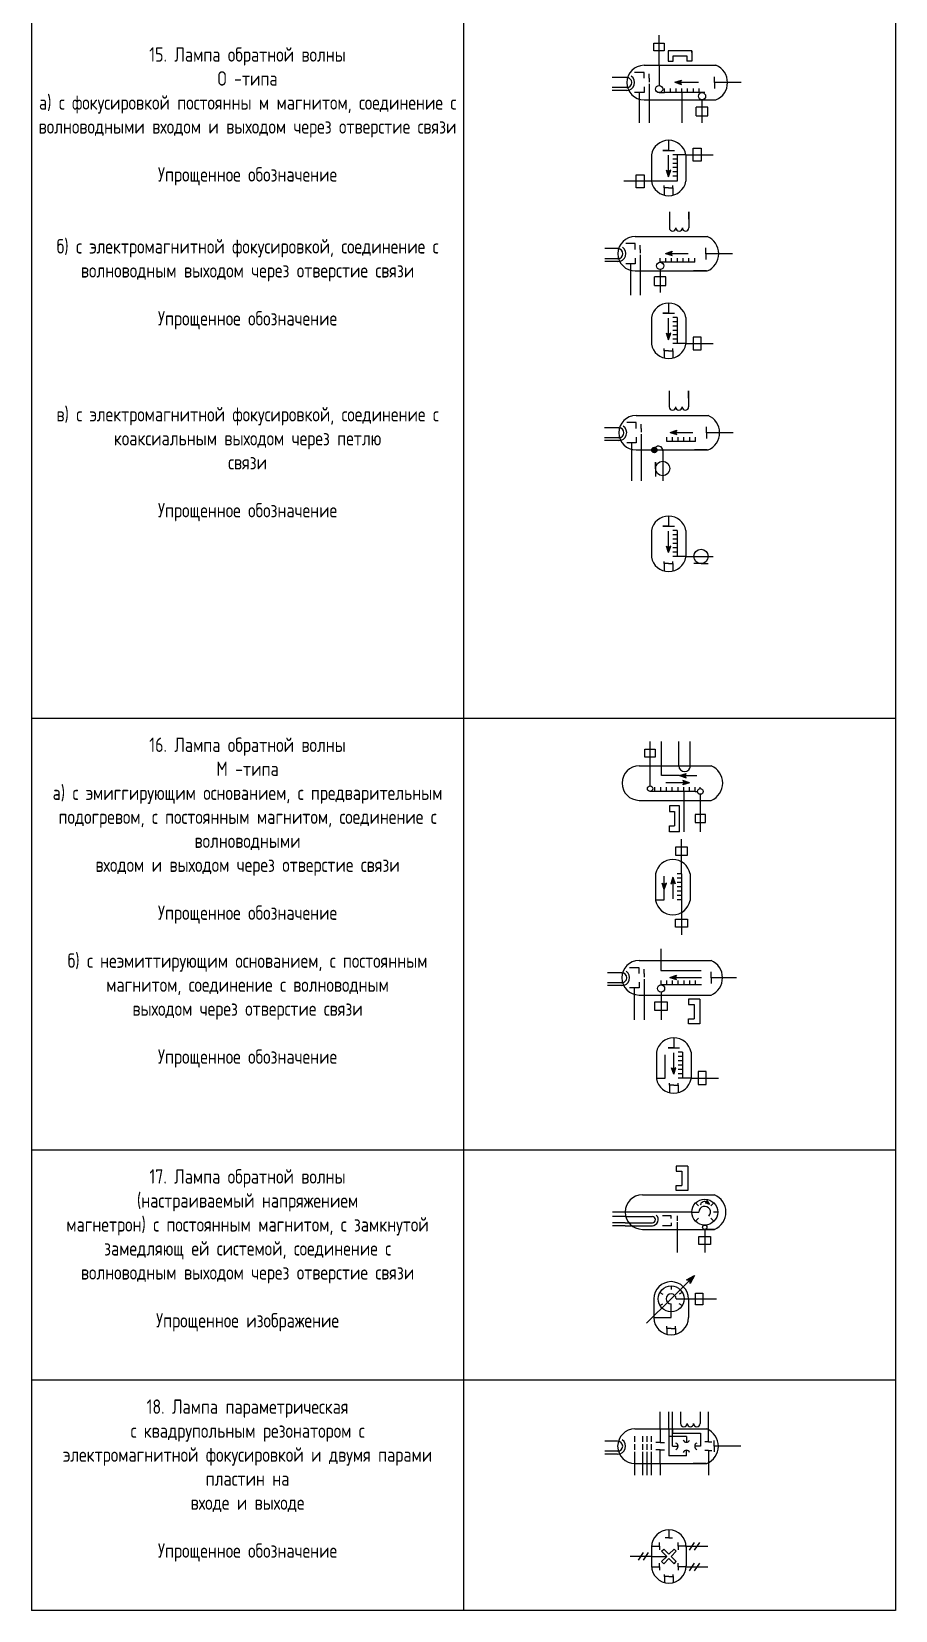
# Model space of a CAD drawing. Header units: millimetres. Extents: x -33 to 3443, y 207 to 2353.
# Drawn here: x 958 to 1258, y 207 to 756 of the extents above; entities that cross this region are included whole.
import ezdxf

# ---------------------------------------------------------------- set-up
doc = ezdxf.new("R2010")
doc.units = ezdxf.units.MM
doc.styles.get("Standard").update_dxf_attribs({"font": 'arial.ttf'})

msp = doc.modelspace()

# ---------------------------------------------------------------- hatches: boundary and pattern name
at = {"true_color": 0x000000}
h = msp.add_hatch(color=18, dxfattribs=at)
h.dxf.hatch_style = 1
h.paths.add_polyline_path([(1183.92, 737.5), (1183.37, 738.25), (1183.92, 739), (1181.62, 738.25)])
h = msp.add_hatch(color=18, dxfattribs=at)
h.dxf.hatch_style = 1
h.paths.add_polyline_path([(1179.5, 705.4), (1180.25, 707.7), (1179.5, 707.15), (1178.75, 707.7)])
h = msp.add_hatch(color=18, dxfattribs=at)
h.dxf.hatch_style = 1
h.paths.add_polyline_path([(1178.47, 678.79), (1180.77, 678.04), (1180.22, 678.79), (1180.77, 679.54)])
h = msp.add_hatch(color=18, dxfattribs=at)
h.dxf.hatch_style = 1
h.paths.add_polyline_path([(1179.5, 648.8), (1180.25, 651.1), (1179.5, 650.55), (1178.75, 651.1)])
h = msp.add_hatch(color=18, dxfattribs=at)
h.dxf.hatch_style = 1
h.paths.add_polyline_path([(1180.07, 616.58), (1182.37, 615.83), (1181.82, 616.58), (1182.37, 617.33)])
h = msp.add_hatch(color=18, dxfattribs=at)
h.dxf.hatch_style = 1
h.paths.add_polyline_path([(1173.6, 610.48, 1), (1175.5, 610.48, 1)])
h = msp.add_hatch(color=18, dxfattribs=at)
h.dxf.hatch_style = 1
h.paths.add_polyline_path([(1179.5, 574.81), (1180.25, 577.11), (1179.5, 576.56), (1178.75, 577.11)])
h = msp.add_hatch(color=18, dxfattribs=at)
h.dxf.hatch_style = 1
h.paths.add_polyline_path([(1183.26, 497.33), (1185.56, 496.58), (1185.01, 497.33), (1185.56, 498.08)])
h = msp.add_hatch(color=18, dxfattribs=at)
h.dxf.hatch_style = 1
h.paths.add_polyline_path([(1186.76, 494.83), (1184.46, 495.58), (1185.01, 494.83), (1184.46, 494.08)])
h = msp.add_hatch(color=18, dxfattribs=at)
h.dxf.hatch_style = 1
h.paths.add_polyline_path([(1180.97, 462.05), (1180.22, 459.75), (1180.97, 460.3), (1181.72, 459.75)])
h = msp.add_hatch(color=18, dxfattribs=at)
h.dxf.hatch_style = 1
h.paths.add_polyline_path([(1177.97, 457.7), (1178.72, 460), (1177.97, 459.45), (1177.22, 460)])
h = msp.add_hatch(color=18, dxfattribs=at)
h.dxf.hatch_style = 1
h.paths.add_polyline_path([(1179.89, 427.18), (1182.19, 426.43), (1181.64, 427.18), (1182.19, 427.93)])
h = msp.add_hatch(color=18, dxfattribs=at)
h.dxf.hatch_style = 1
h.paths.add_polyline_path([(1181.29, 393.53), (1182.04, 395.83), (1181.29, 395.28), (1180.54, 395.83)])
h = msp.add_hatch(color=18, dxfattribs=at)
h.dxf.hatch_style = 1
h.paths.add_polyline_path([(1192.74, 349.71), (1192.91, 349.07), (1192.32, 348.88), (1193.65, 348.23)])
h = msp.add_hatch(color=18, dxfattribs=at)
h.dxf.hatch_style = 1
h.paths.add_polyline_path([(1188.49, 323.6), (1185.76, 322.08), (1186.97, 322.08), (1186.97, 320.88)])

# ---------------------------------------------------------------- linework, layer by layer
for p, q in [((958.26, 2066.93), (958.26, 207.22)), ((1108.26, 2066.93), (1108.26, 207.22)), ((1258.26, 2066.93), (1258.26, 207.22)), ((1174.4, 749.15), (1174.4, 751.9)), ((1174.4, 751.9), (1178, 751.9)), ((1176.2, 749.15), (1176.2, 754.65)), ((1178, 751.9), (1178, 749.15)), ((1176.2, 749.15), (1174.4, 749.15)), ((1176.2, 744.15), (1176.2, 749.15)), ((1178, 749.15), (1176.2, 749.15)), ((1187.6, 749.15), (1179.35, 749.15)), ((1179.35, 749.15), (1179.35, 745.65)), ((1181.1, 745.65), (1181.1, 747.4)), ((1181.1, 747.4), (1185.85, 747.4)), ((1185.85, 747.4), (1185.85, 745.65)), ((1187.6, 748.65), (1187.6, 749.15)), ((1187.6, 749.15), (1187.6, 745.65)), ((1170.95, 741.65), (1167.7, 741.65)), ((1170.95, 744.15), (1195.95, 744.15)), ((1170.95, 739.65), (1170.95, 741.65)), ((1172.7, 739.65), (1172.7, 741.15)), ((1176.2, 744.15), (1176.2, 737.15)), ((1179.35, 745.65), (1181.1, 745.65)), ((1187.6, 745.65), (1185.85, 745.65)), ((1164.95, 739.9), (1159.95, 739.9)), ((1164.95, 736.4), (1159.95, 736.4)), ((1164.95, 735.4), (1159.95, 735.4)), ((1170.95, 736.65), (1170.95, 734.65)), ((1172.7, 739.65), (1172.7, 738.3)), ((1172.7, 737.7), (1172.7, 724.15)), ((1178.1, 734.65), (1178.1, 736.15)), ((1180.1, 734.65), (1180.1, 736.15)), ((1181.62, 738.25), (1183.92, 739)), ((1181.62, 738.25), (1183.92, 737.5)), ((1182.1, 734.65), (1182.1, 736.15)), ((1183.92, 739), (1183.37, 738.25)), ((1183.37, 738.25), (1189.85, 738.25)), ((1183.92, 737.5), (1183.37, 738.25)), ((1184.1, 734.65), (1184.1, 736.15)), ((1186.1, 734.65), (1186.1, 736.15)), ((1188.1, 734.65), (1188.1, 736.15)), ((1190.1, 734.65), (1190.1, 736.15)), ((1195.45, 738.15), (1195.45, 740.15)), ((1204.7, 738.15), (1195.45, 738.15)), ((1195.45, 738.15), (1195.45, 736.15)), ((1170.95, 734.65), (1167.7, 734.65)), ((1169.32, 734.65), (1169.32, 724.15)), ((1170.95, 732.15), (1195.45, 732.15)), ((1176.2, 734.65), (1178.1, 734.65)), ((1180.1, 734.65), (1178.1, 734.65)), ((1182.1, 734.65), (1180.1, 734.65)), ((1184.1, 734.65), (1182.1, 734.65)), ((1186.1, 734.65), (1184.1, 734.65)), ((1184.1, 734.65), (1184.1, 724.15)), ((1188.1, 734.65), (1186.1, 734.65)), ((1190.1, 734.65), (1188.1, 734.65)), ((1192.1, 734.65), (1190.1, 734.65)), ((1191.09, 732.15), (1191.09, 724.15)), ((1195.45, 732.15), (1195.95, 732.15)), ((1191.09, 729.65), (1189.09, 729.65)), ((1189.09, 726.65), (1189.09, 729.65)), ((1189.09, 726.65), (1193.09, 726.65)), ((1193.09, 729.65), (1191.09, 729.65)), ((1193.09, 726.65), (1193.09, 729.65)), ((1179.5, 714.59), (1177.5, 714.59)), ((1177.5, 714.59), (1181.5, 714.59)), ((1179.5, 718.09), (1179.5, 714.59)), ((1188, 713.09), (1188, 715.34)), ((1188, 715.34), (1190.75, 715.34)), ((1190.75, 715.34), (1190.75, 710.84)), ((1173.5, 713.09), (1173.5, 703.84)), ((1179.5, 707.15), (1179.5, 712.9)), ((1182.5, 713.09), (1181, 713.09)), ((1182.5, 711.59), (1181, 711.59)), ((1182.5, 710.09), (1181, 710.09)), ((1182.5, 708.59), (1181, 708.59)), ((1185.5, 713.09), (1182.5, 713.09)), ((1182.5, 713.09), (1182.5, 711.59)), ((1182.5, 711.59), (1182.5, 710.09)), ((1182.5, 710.09), (1182.5, 708.59)), ((1182.5, 708.59), (1182.5, 707.09)), ((1185.5, 713.09), (1188, 713.09)), ((1185.5, 713.09), (1185.5, 703.84)), ((1188, 710.84), (1188, 713.09)), ((1188, 713.09), (1195, 713.09)), ((1190.75, 710.84), (1188, 710.84)), ((1171, 703.84), (1164, 703.84)), ((1168.25, 701.59), (1168.25, 706.09)), ((1168.25, 706.09), (1171, 706.09)), ((1171, 706.09), (1171, 703.84)), ((1182.5, 703.84), (1171, 703.84)), ((1171, 703.84), (1171, 701.59)), ((1178, 701.59), (1178, 702.34)), ((1179.5, 705.4), (1178.75, 707.7)), ((1178.75, 707.7), (1179.5, 707.15)), ((1179.5, 705.4), (1180.25, 707.7)), ((1180.25, 707.7), (1179.5, 707.15)), ((1182.5, 707.09), (1181, 707.09)), ((1182.5, 705.59), (1181, 705.59)), ((1181, 701.59), (1181, 702.34)), ((1182.5, 707.09), (1182.5, 705.59)), ((1182.5, 705.59), (1182.5, 703.84)), ((1171, 701.59), (1168.25, 701.59)), ((1179.5, 701.59), (1178, 701.59)), ((1178, 701.59), (1178, 699.02)), ((1179.5, 701.59), (1181, 701.59)), ((1181, 701.59), (1181, 699.02)), ((1179.77, 693.19), (1179.77, 687.69)), ((1186.52, 690.69), (1186.52, 693.19)), ((1186.52, 693.19), (1186.52, 687.69)), ((1161.9, 680.44), (1157.4, 680.44)), ((1167.9, 682.19), (1164.65, 682.19)), ((1167.9, 684.69), (1192.9, 684.69)), ((1167.9, 680.19), (1167.9, 682.19)), ((1169.65, 680.19), (1169.65, 681.69)), ((1192.4, 678.69), (1192.4, 680.69)), ((1161.9, 676.94), (1157.4, 676.94)), ((1161.9, 675.94), (1157.4, 675.94)), ((1167.9, 675.19), (1164.65, 675.19)), ((1166.27, 675.19), (1166.27, 664.31)), ((1167.9, 677.19), (1167.9, 675.19)), ((1169.65, 680.19), (1169.65, 678.84)), ((1169.65, 678.24), (1169.65, 664.31)), ((1176.55, 675.69), (1176.55, 677.19)), ((1178.55, 675.69), (1176.55, 675.69)), ((1178.47, 678.79), (1180.77, 679.54)), ((1178.47, 678.79), (1180.77, 678.04)), ((1178.55, 675.69), (1178.55, 677.19)), ((1180.55, 675.69), (1178.55, 675.69)), ((1180.77, 679.54), (1180.22, 678.79)), ((1180.22, 678.79), (1186.3, 678.79)), ((1180.77, 678.04), (1180.22, 678.79)), ((1180.55, 675.69), (1180.55, 677.19)), ((1182.55, 675.69), (1180.55, 675.69)), ((1182.55, 675.69), (1182.55, 677.19)), ((1184.55, 675.69), (1182.55, 675.69)), ((1184.55, 675.69), (1184.55, 677.19)), ((1186.55, 675.69), (1184.55, 675.69)), ((1186.55, 675.69), (1186.55, 677.19)), ((1188.55, 675.69), (1186.55, 675.69)), ((1188.55, 675.69), (1188.55, 677.19)), ((1201.65, 678.69), (1192.4, 678.69)), ((1192.4, 678.69), (1192.4, 676.69)), ((1167.9, 672.69), (1192.4, 672.69)), ((1176.54, 670.69), (1174.54, 670.69)), ((1174.54, 667.69), (1174.54, 670.69)), ((1176.54, 673.19), (1176.54, 665.19)), ((1178.54, 670.69), (1176.54, 670.69)), ((1178.54, 667.69), (1178.54, 670.69)), ((1192.65, 672.69), (1188.15, 672.69)), ((1192.4, 672.69), (1192.9, 672.69)), ((1174.54, 667.69), (1178.54, 667.69)), ((1179.5, 661.49), (1179.5, 657.99)), ((1173.5, 656.49), (1173.5, 647.24)), ((1179.5, 657.99), (1177.5, 657.99)), ((1177.5, 657.99), (1181.5, 657.99)), ((1179.5, 650.55), (1179.5, 656.3)), ((1182.5, 656.49), (1181, 656.49)), ((1182.5, 654.99), (1181, 654.99)), ((1182.5, 653.49), (1181, 653.49)), ((1182.5, 656.49), (1182.5, 654.99)), ((1182.5, 654.99), (1182.5, 653.49)), ((1182.5, 653.49), (1182.5, 651.99)), ((1185.5, 656.49), (1185.5, 647.24)), ((1179.5, 648.8), (1178.75, 651.1)), ((1178.75, 651.1), (1179.5, 650.55)), ((1179.5, 648.8), (1180.25, 651.1)), ((1180.25, 651.1), (1179.5, 650.55)), ((1182.5, 651.99), (1181, 651.99)), ((1182.5, 650.49), (1181, 650.49)), ((1182.5, 648.99), (1181, 648.99)), ((1182.5, 647.49), (1181, 647.49)), ((1182.5, 651.99), (1182.5, 650.49)), ((1182.5, 650.49), (1182.5, 648.99)), ((1182.5, 648.99), (1182.5, 647.49)), ((1185.5, 647.49), (1182.5, 647.49)), ((1185.5, 647.49), (1188, 647.49)), ((1190.75, 649.74), (1188, 649.74)), ((1188, 649.74), (1188, 647.49)), ((1188, 647.49), (1188, 645.24)), ((1188, 647.49), (1195, 647.49)), ((1190.75, 645.24), (1190.75, 649.74)), ((1178, 644.99), (1178, 645.74)), ((1179.5, 644.99), (1178, 644.99)), ((1178, 644.99), (1178, 642.42)), ((1179.5, 644.99), (1181, 644.99)), ((1181, 644.99), (1181, 645.74)), ((1181, 644.99), (1181, 642.42)), ((1188, 645.24), (1190.75, 645.24)), ((1179.69, 630.98), (1179.69, 625.48)), ((1186.44, 628.48), (1186.44, 630.98)), ((1186.44, 630.98), (1186.44, 625.48)), ((1168.19, 619.98), (1164.94, 619.98)), ((1168.19, 622.48), (1193.19, 622.48)), ((1168.19, 617.98), (1168.19, 619.98)), ((1162.19, 618.23), (1157.19, 618.23)), ((1162.19, 614.73), (1157.19, 614.73)), ((1168.19, 614.98), (1168.19, 612.98)), ((1169.94, 617.98), (1169.94, 619.48)), ((1169.94, 617.98), (1169.94, 616.63)), ((1169.94, 616.03), (1169.94, 599.73)), ((1178.84, 613.48), (1178.84, 614.98)), ((1180.07, 616.58), (1182.37, 617.33)), ((1180.07, 616.58), (1182.37, 615.83)), ((1180.84, 613.48), (1180.84, 614.98)), ((1182.37, 617.33), (1181.82, 616.58)), ((1181.82, 616.58), (1187.89, 616.58)), ((1182.37, 615.83), (1181.82, 616.58)), ((1182.84, 613.48), (1182.84, 614.98)), ((1184.84, 613.48), (1184.84, 614.98)), ((1186.84, 613.48), (1186.84, 614.98)), ((1188.84, 613.48), (1188.84, 614.98)), ((1192.69, 616.48), (1192.69, 618.48)), ((1201.94, 616.48), (1192.69, 616.48)), ((1192.69, 616.48), (1192.69, 614.48)), ((1162.19, 613.73), (1157.19, 613.73)), ((1168.19, 612.98), (1164.94, 612.98)), ((1166.57, 612.98), (1166.57, 599.73)), ((1168.19, 610.48), (1192.69, 610.48)), ((1177.44, 610.17), (1177.44, 610.48)), ((1177.44, 610.17), (1177.44, 599.73)), ((1180.84, 613.48), (1178.84, 613.48)), ((1182.84, 613.48), (1180.84, 613.48)), ((1184.84, 613.48), (1182.84, 613.48)), ((1186.84, 613.48), (1184.84, 613.48)), ((1188.84, 613.48), (1186.84, 613.48)), ((1192.94, 610.48), (1188.44, 610.48)), ((1192.69, 610.48), (1193.19, 610.48)), ((1174.94, 604.05), (1174.94, 606.3)), ((1174.94, 606.3), (1174.94, 601.3)), ((1179.5, 587.49), (1179.5, 583.99)), ((1173.5, 582.49), (1173.5, 573.24)), ((1179.5, 583.99), (1177.5, 583.99)), ((1177.5, 583.99), (1181.5, 583.99)), ((1179.5, 576.56), (1179.5, 582.31)), ((1182.5, 582.49), (1181, 582.49)), ((1182.5, 582.49), (1182.5, 580.99)), ((1185.5, 582.49), (1185.5, 573.24)), ((1179.5, 574.81), (1178.75, 577.11)), ((1178.75, 577.11), (1179.5, 576.56)), ((1179.5, 574.81), (1180.25, 577.11)), ((1180.25, 577.11), (1179.5, 576.56)), ((1182.5, 580.99), (1181, 580.99)), ((1182.5, 579.49), (1181, 579.49)), ((1182.5, 577.99), (1181, 577.99)), ((1182.5, 576.49), (1181, 576.49)), ((1182.5, 580.99), (1182.5, 579.49)), ((1182.5, 579.49), (1182.5, 577.99)), ((1182.5, 577.99), (1182.5, 576.49)), ((1182.5, 576.49), (1182.5, 574.99)), ((1178, 570.99), (1178, 571.74)), ((1179.5, 570.99), (1178, 570.99)), ((1178, 570.99), (1178, 568.43)), ((1179.5, 570.99), (1181, 570.99)), ((1182.5, 574.99), (1181, 574.99)), ((1182.5, 573.49), (1181, 573.49)), ((1181, 570.99), (1181, 571.74)), ((1181, 570.99), (1181, 568.43)), ((1182.5, 574.99), (1182.5, 573.49)), ((1185.5, 573.49), (1182.5, 573.49)), ((1185.5, 573.49), (1188, 573.49)), ((1188, 573.49), (1195, 573.49)), ((1188.25, 573.49), (1193.25, 573.49)), ((1190.75, 570.99), (1188.25, 570.99)), ((1190.75, 570.99), (1193.25, 570.99)), ((1258.26, 517.22), (958.26, 517.22)), ((1171.26, 503.73), (1171.26, 506.48)), ((1171.26, 506.48), (1174.86, 506.48)), ((1173.06, 503.73), (1173.06, 509.23)), ((1174.86, 506.48), (1174.86, 503.73)), ((1177.01, 497.33), (1177.01, 509.23)), ((1183.06, 500.73), (1183.06, 509.23)), ((1186.99, 500.73), (1186.99, 509.23)), ((1169.31, 500.73), (1194.31, 500.73)), ((1169.31, 500.73), (1173.81, 500.73)), ((1173.06, 503.73), (1171.26, 503.73)), ((1173.06, 500.73), (1173.06, 503.73)), ((1174.86, 503.73), (1173.06, 503.73)), ((1173.06, 493.74), (1173.06, 500.73)), ((1183.26, 497.33), (1177.01, 497.33)), ((1185.01, 494.83), (1178.54, 494.83)), ((1183.26, 497.33), (1185.56, 498.08)), ((1183.26, 497.33), (1185.56, 496.58)), ((1186.76, 494.83), (1184.46, 495.58)), ((1184.46, 495.58), (1185.01, 494.83)), ((1186.76, 494.83), (1184.46, 494.08)), ((1184.46, 494.08), (1185.01, 494.83)), ((1185.56, 498.08), (1185.01, 497.33)), ((1185.01, 497.33), (1189.25, 497.33)), ((1185.56, 496.58), (1185.01, 497.33)), ((1169.31, 488.73), (1193.81, 488.73)), ((1174.76, 491.83), (1173.06, 491.83)), ((1174.76, 491.83), (1174.76, 493.33)), ((1176.76, 491.83), (1174.76, 491.83)), ((1176.76, 491.83), (1176.76, 493.33)), ((1178.76, 491.83), (1176.76, 491.83)), ((1178.76, 491.83), (1178.76, 493.33)), ((1180.76, 491.83), (1178.76, 491.83)), ((1180.76, 491.83), (1180.76, 493.33)), ((1182.76, 491.83), (1180.76, 491.83)), ((1182.76, 491.83), (1182.76, 493.33)), ((1184.76, 491.83), (1182.76, 491.83)), ((1184.76, 491.83), (1184.76, 493.33)), ((1186.76, 491.83), (1184.76, 491.83)), ((1184.76, 491.83), (1184.76, 477.83)), ((1186.76, 491.83), (1186.26, 491.83)), ((1186.76, 491.83), (1186.76, 493.33)), ((1188.76, 491.83), (1186.76, 491.83)), ((1188.76, 491.83), (1188.76, 493.33)), ((1188.76, 491.83), (1189.51, 491.83)), ((1190.46, 492.83), (1190.46, 493.33)), ((1190.51, 490.83), (1190.51, 477.83)), ((1193.81, 488.73), (1194.31, 488.73)), ((1183.26, 486.83), (1179.76, 486.83)), ((1179.76, 486.83), (1179.76, 484.83)), ((1179.76, 484.83), (1181.51, 484.83)), ((1181.51, 484.83), (1181.51, 479.83)), ((1183.26, 477.83), (1183.26, 486.83)), ((1190.51, 483.83), (1188.71, 483.83)), ((1188.71, 483.83), (1188.71, 481.08)), ((1192.31, 483.83), (1190.51, 483.83)), ((1192.31, 481.08), (1192.31, 483.83)), ((1179.76, 477.83), (1179.76, 479.83)), ((1179.76, 479.83), (1181.51, 479.83)), ((1183.26, 477.83), (1179.76, 477.83)), ((1188.71, 481.08), (1192.31, 481.08)), ((1186.07, 472.5), (1181.87, 472.5)), ((1181.87, 472.5), (1181.87, 469.7)), ((1183.97, 469.7), (1183.97, 475.2)), ((1186.07, 469.7), (1186.07, 472.5)), ((1181.87, 469.7), (1183.97, 469.7)), ((1183.97, 463.2), (1183.97, 469.7)), ((1183.97, 469.7), (1186.07, 469.7)), ((1174.97, 463.2), (1174.97, 453.95)), ((1177.97, 459.45), (1177.97, 462.33)), ((1180.97, 462.05), (1180.22, 459.75)), ((1180.97, 462.05), (1181.72, 459.75)), ((1183.97, 463.2), (1182.47, 463.2)), ((1183.97, 461.7), (1182.47, 461.7)), ((1183.97, 463.2), (1183.97, 461.7)), ((1183.97, 461.7), (1183.97, 460.2)), ((1186.97, 463.2), (1186.97, 453.95)), ((1177.97, 457.7), (1177.22, 460)), ((1177.22, 460), (1177.97, 459.45)), ((1177.97, 457.7), (1178.72, 460)), ((1178.72, 460), (1177.97, 459.45)), ((1177.97, 454.2), (1177.97, 457.7)), ((1180.22, 459.75), (1180.97, 460.3)), ((1180.97, 460.3), (1180.97, 454.55)), ((1181.72, 459.75), (1180.97, 460.3)), ((1183.97, 460.2), (1182.47, 460.2)), ((1183.97, 458.7), (1182.47, 458.7)), ((1183.97, 457.2), (1182.47, 457.2)), ((1183.97, 455.7), (1182.47, 455.7)), ((1183.97, 460.2), (1183.97, 458.7)), ((1183.97, 458.7), (1183.97, 457.2)), ((1183.97, 457.2), (1183.97, 455.7)), ((1183.97, 455.7), (1183.97, 454.2)), ((1174.97, 454.2), (1177.97, 454.2)), ((1183.97, 454.2), (1182.47, 454.2)), ((1183.97, 454.2), (1183.97, 447.45)), ((1181.87, 444.65), (1181.87, 447.45)), ((1181.87, 447.45), (1183.97, 447.45)), ((1186.07, 444.65), (1181.87, 444.65)), ((1183.97, 447.45), (1186.07, 447.45)), ((1183.97, 447.45), (1183.97, 441.95)), ((1186.07, 447.45), (1186.07, 444.65)), ((1176.77, 437.09), (1176.77, 429.59)), ((1163.22, 428.83), (1158.22, 428.83)), ((1169.22, 430.58), (1165.97, 430.58)), ((1169.22, 433.08), (1194.22, 433.08)), ((1169.22, 433.08), (1173.72, 433.08)), ((1169.22, 428.58), (1169.22, 430.58)), ((1170.97, 428.58), (1170.97, 430.08)), ((1170.97, 428.58), (1170.97, 427.23)), ((1176.77, 429.59), (1190.77, 429.59)), ((1194.22, 427.08), (1194.22, 429.08)), ((1163.22, 425.33), (1158.22, 425.33)), ((1163.22, 424.33), (1158.22, 424.33)), ((1169.22, 423.58), (1165.97, 423.58)), ((1167.59, 423.58), (1167.59, 412.46)), ((1169.22, 425.58), (1169.22, 423.58)), ((1170.97, 426.63), (1170.97, 412.46)), ((1176.87, 424.58), (1176.87, 426.08)), ((1178.87, 424.58), (1176.87, 424.58)), ((1178.87, 424.58), (1178.87, 426.08)), ((1180.87, 424.58), (1178.87, 424.58)), ((1179.89, 427.18), (1182.19, 427.93)), ((1179.89, 427.18), (1182.19, 426.43)), ((1180.87, 424.58), (1180.87, 426.08)), ((1182.87, 424.58), (1180.87, 424.58)), ((1182.19, 427.93), (1181.64, 427.18)), ((1181.64, 427.18), (1190.87, 427.18)), ((1182.19, 426.43), (1181.64, 427.18)), ((1182.87, 424.58), (1182.87, 426.08)), ((1184.87, 424.58), (1182.87, 424.58)), ((1184.87, 424.58), (1184.87, 426.08)), ((1186.87, 424.58), (1184.87, 424.58)), ((1186.87, 424.58), (1186.87, 426.08)), ((1188.87, 424.58), (1186.87, 424.58)), ((1188.87, 424.58), (1188.87, 426.08)), ((1190.87, 424.58), (1188.87, 424.58)), ((1203.09, 427.08), (1194.22, 427.08)), ((1194.22, 427.08), (1194.22, 425.08)), ((1169.22, 421.08), (1193.72, 421.08)), ((1176.87, 418.58), (1174.62, 418.58)), ((1174.62, 418.58), (1174.62, 415.83)), ((1176.87, 422.08), (1176.87, 418.58)), ((1179.12, 418.58), (1176.87, 418.58)), ((1176.87, 418.58), (1176.87, 412.46)), ((1179.12, 415.83), (1179.12, 418.58)), ((1190.37, 419.58), (1186.37, 419.58)), ((1186.37, 419.58), (1186.37, 417.83)), ((1186.37, 417.83), (1188.37, 417.83)), ((1188.37, 417.83), (1188.37, 412.83)), ((1190.37, 419.58), (1190.37, 411.08)), ((1193.72, 421.08), (1194.22, 421.08)), ((1174.62, 415.83), (1179.12, 415.83)), ((1186.37, 411.08), (1186.37, 412.83)), ((1186.37, 412.83), (1188.37, 412.83)), ((1181.29, 406.22), (1181.29, 402.72)), ((1190.37, 411.08), (1186.37, 411.08)), ((1175.29, 401.22), (1175.29, 391.97)), ((1181.29, 402.72), (1179.29, 402.72)), ((1179.29, 402.72), (1183.29, 402.72)), ((1181.29, 395.28), (1181.29, 401.03)), ((1184.29, 401.22), (1182.79, 401.22)), ((1184.29, 401.22), (1184.29, 399.72)), ((1187.29, 401.22), (1187.29, 391.97)), ((1178.32, 397.47), (1178.32, 400.35)), ((1178.32, 392.22), (1178.32, 397.47)), ((1181.29, 393.53), (1180.54, 395.83)), ((1180.54, 395.83), (1181.29, 395.28)), ((1181.29, 393.53), (1182.04, 395.83)), ((1182.04, 395.83), (1181.29, 395.28)), ((1184.29, 399.72), (1182.79, 399.72)), ((1184.29, 398.22), (1182.79, 398.22)), ((1184.29, 396.72), (1182.79, 396.72)), ((1184.29, 395.22), (1182.79, 395.22)), ((1184.29, 399.72), (1184.29, 398.22)), ((1184.29, 398.22), (1184.29, 396.72)), ((1184.29, 396.72), (1184.29, 395.22)), ((1184.29, 395.22), (1184.29, 393.72)), ((1175.32, 392.22), (1178.32, 392.22)), ((1179.79, 389.72), (1179.79, 390.47)), ((1181.29, 389.72), (1179.79, 389.72)), ((1179.79, 389.72), (1179.79, 387.16)), ((1181.29, 389.72), (1182.79, 389.72)), ((1184.29, 393.72), (1182.79, 393.72)), ((1184.29, 392.22), (1182.79, 392.22)), ((1182.79, 389.72), (1182.79, 390.47)), ((1182.79, 389.72), (1182.79, 387.16)), ((1184.29, 393.72), (1184.29, 392.22)), ((1187.29, 392.22), (1184.29, 392.22)), ((1187.29, 392.22), (1189.79, 392.22)), ((1192.54, 394.47), (1189.79, 394.47)), ((1189.79, 394.47), (1189.79, 392.22)), ((1189.79, 392.22), (1189.79, 389.97)), ((1189.79, 392.22), (1196.79, 392.22)), ((1189.79, 389.97), (1192.54, 389.97)), ((1192.54, 389.97), (1192.54, 394.47)), ((1258.26, 367.22), (958.26, 367.22)), ((1186.14, 361.65), (1182.14, 361.65)), ((1182.14, 361.65), (1182.14, 359.9)), ((1182.14, 359.9), (1184.14, 359.9)), ((1184.14, 359.9), (1184.14, 354.9)), ((1186.14, 361.65), (1186.14, 353.15)), ((1170.39, 351.65), (1195.39, 351.65)), ((1170.39, 351.65), (1174.89, 351.65)), ((1182.14, 353.15), (1182.14, 354.9)), ((1182.14, 354.9), (1184.14, 354.9)), ((1186.14, 353.15), (1182.14, 353.15)), ((1187.54, 345.65), (1160.04, 345.65)), ((1187.54, 345.65), (1190.04, 345.65)), ((1188.86, 348.84), (1189.92, 347.78)), ((1192.32, 348.88), (1192.91, 349.07)), ((1193.65, 348.23), (1192.32, 348.88)), ((1192.91, 349.07), (1192.74, 349.71)), ((1192.74, 349.71), (1193.65, 348.23)), ((1195.22, 348.84), (1194.16, 347.78)), ((1196.54, 345.65), (1195.04, 345.65)), ((1164.39, 344.15), (1160.04, 344.15)), ((1164.39, 341.9), (1160.04, 341.9)), ((1164.39, 340.9), (1160.04, 340.9)), ((1164.39, 344.15), (1173.89, 344.15)), ((1164.39, 341.9), (1173.89, 341.9)), ((1164.39, 340.9), (1173.89, 340.9)), ((1180.39, 344.4), (1177.39, 344.4)), ((1180.39, 340.9), (1177.39, 340.9)), ((1180.39, 343.4), (1180.39, 344.4)), ((1180.39, 341.9), (1180.39, 340.9)), ((1182.64, 342.65), (1182.64, 344.4)), ((1182.64, 331.65), (1182.64, 342.15)), ((1188.86, 342.47), (1189.92, 343.53)), ((1195.22, 342.47), (1194.16, 343.53)), ((1170.39, 339.65), (1194.89, 339.65)), ((1190.04, 334.4), (1190.04, 337.15)), ((1190.04, 337.15), (1192.04, 337.15)), ((1195.39, 339.65), (1192.04, 339.65)), ((1192.04, 339.65), (1192.04, 337.15)), ((1192.04, 337.15), (1194.04, 337.15)), ((1192.04, 337.15), (1192.04, 331.65)), ((1194.04, 337.15), (1194.04, 334.4)), ((1194.89, 339.65), (1195.39, 339.65)), ((1194.04, 334.4), (1190.04, 334.4)), ((1180.36, 315.47), (1186.97, 322.08)), ((1180.36, 319.97), (1180.36, 318.77)), ((1185.76, 322.08), (1188.49, 323.6)), ((1185.76, 322.08), (1186.97, 322.08)), ((1188.49, 323.6), (1186.97, 320.88)), ((1186.97, 320.88), (1186.97, 322.08)), ((1180.36, 315.47), (1171.87, 306.99)), ((1174.36, 315.47), (1174.36, 308.97)), ((1176.46, 317.72), (1177.5, 317.12)), ((1176.46, 313.22), (1177.5, 313.82)), ((1180.36, 308.97), (1180.36, 313.72)), ((1182.11, 315.47), (1188.86, 315.47)), ((1184.25, 317.72), (1183.21, 317.12)), ((1184.25, 313.22), (1183.21, 313.82)), ((1186.36, 315.47), (1186.36, 308.97)), ((1188.86, 315.47), (1188.86, 317.47)), ((1188.86, 317.47), (1191.36, 317.47)), ((1188.86, 313.47), (1188.86, 315.47)), ((1188.86, 315.47), (1196.11, 315.47)), ((1191.36, 313.47), (1188.86, 313.47)), ((1191.36, 317.47), (1191.36, 313.47)), ((1174.36, 308.97), (1180.36, 308.97)), ((1178.86, 305.22), (1178.86, 305.97)), ((1180.36, 305.22), (1178.86, 305.22)), ((1178.86, 305.22), (1178.86, 303.16)), ((1180.36, 305.22), (1181.86, 305.22)), ((1181.86, 305.22), (1181.86, 305.97)), ((1181.86, 305.22), (1181.86, 303.16)), ((1258.26, 287.22), (958.26, 287.22)), ((1176.55, 270.28), (1176.55, 276.28)), ((1179.55, 270.28), (1179.55, 276.28)), ((1180.8, 264.28), (1180.8, 276.28)), ((1183.68, 276.28), (1183.68, 272.18)), ((1190.43, 276.28), (1190.43, 272.18)), ((1193.3, 265.78), (1193.3, 276.28)), ((1167.8, 270.28), (1192.8, 270.28)), ((1167.8, 270.28), (1176.55, 270.28)), ((1176.55, 270.28), (1176.55, 265.53)), ((1176.55, 270.28), (1179.55, 270.28)), ((1179.55, 270.28), (1179.55, 260.9)), ((1180.8, 270.28), (1180.8, 268.78)), ((1161.8, 266.03), (1157.3, 266.03)), ((1167.8, 265.78), (1167.8, 267.78)), ((1167.8, 263.03), (1167.8, 265.03)), ((1170.55, 265.78), (1170.55, 267.78)), ((1170.55, 263.03), (1170.55, 265.03)), ((1172.05, 265.78), (1172.05, 267.78)), ((1172.05, 263.03), (1172.05, 265.03)), ((1173.55, 265.78), (1173.55, 267.78)), ((1173.55, 263.03), (1173.55, 265.03)), ((1176.55, 265.53), (1175.05, 265.53)), ((1176.55, 265.53), (1178.05, 265.53)), ((1185.68, 267.65), (1179.55, 267.65)), ((1180.8, 268.78), (1190.55, 268.78)), ((1180.8, 264.28), (1182.05, 264.28)), ((1182.05, 264.28), (1182.8, 264.28)), ((1185.68, 267.65), (1185.68, 266.4)), ((1185.68, 266.4), (1185.68, 265.65)), ((1189.3, 264.28), (1188.55, 264.28)), ((1190.55, 264.28), (1189.3, 264.28)), ((1190.55, 268.78), (1190.55, 264.28)), ((1193.3, 265.78), (1192.05, 265.78)), ((1193.3, 265.78), (1194.55, 265.78)), ((1195.3, 264.28), (1195.3, 266.28)), ((1204.55, 264.28), (1195.3, 264.28)), ((1195.3, 264.28), (1195.3, 262.28)), ((1161.8, 262.53), (1157.3, 262.53)), ((1161.8, 261.53), (1157.3, 261.53)), ((1167.8, 254.28), (1167.8, 262.28)), ((1167.8, 258.28), (1192.3, 258.28)), ((1170.55, 254.28), (1170.55, 262.28)), ((1172.05, 254.28), (1172.05, 262.28)), ((1173.55, 254.28), (1173.55, 262.28)), ((1176.55, 263.03), (1175.05, 263.03)), ((1176.55, 258.28), (1176.55, 263.03)), ((1176.55, 263.03), (1178.05, 263.03)), ((1176.55, 258.28), (1176.55, 254.28)), ((1185.68, 260.9), (1179.55, 260.9)), ((1185.68, 262.15), (1185.68, 262.9)), ((1185.68, 260.9), (1185.68, 262.15)), ((1192.55, 258.28), (1188.05, 258.28)), ((1193.3, 262.78), (1192.05, 262.78)), ((1192.3, 258.28), (1192.8, 258.28)), ((1193.3, 262.78), (1194.55, 262.78)), ((1193.3, 262.78), (1193.3, 254.28)), ((1176.36, 229.57), (1176.36, 230.82)), ((1179.6, 232.49), (1178.35, 232.49)), ((1179.6, 235.24), (1179.6, 232.49)), ((1179.6, 232.49), (1180.85, 232.49)), ((1182.84, 229.57), (1182.84, 230.82)), ((1188.42, 230.83), (1186.66, 228.15)), ((1190.17, 230.83), (1188.41, 228.15)), ((1171.6, 225.99), (1166.1, 225.99)), ((1169.03, 224.74), (1170.79, 227.41)), ((1170.78, 224.74), (1172.54, 227.41)), ((1173.6, 225.99), (1171.6, 225.99)), ((1173.6, 229.24), (1173.6, 222.74)), ((1173.6, 225.99), (1178.85, 225.99)), ((1173.61, 229.57), (1176.36, 229.57)), ((1176.36, 229.57), (1176.36, 228.32)), ((1177.08, 227.76), (1177.83, 228.51)), ((1178.85, 225.99), (1177.08, 227.76)), ((1178.85, 225.99), (1177.08, 224.22)), ((1177.83, 228.51), (1179.6, 226.74)), ((1177.83, 223.47), (1179.6, 225.24)), ((1179.6, 226.74), (1181.37, 228.51)), ((1179.6, 225.24), (1181.37, 223.47)), ((1180.35, 225.99), (1182.12, 227.76)), ((1180.35, 225.99), (1182.12, 224.22)), ((1181.37, 228.51), (1182.12, 227.76)), ((1185.59, 229.57), (1182.84, 229.57)), ((1182.84, 229.57), (1182.84, 228.32)), ((1185.59, 229.57), (1187.59, 229.57)), ((1185.6, 229.24), (1185.6, 222.74)), ((1187.59, 229.57), (1193.09, 229.57)), ((1173.61, 222.41), (1176.36, 222.41)), ((1176.36, 222.41), (1176.36, 223.66)), ((1176.36, 222.41), (1176.36, 221.16)), ((1177.08, 224.22), (1177.83, 223.47)), ((1178.1, 218.99), (1178.1, 219.74)), ((1181.1, 218.99), (1181.1, 219.74)), ((1181.37, 223.47), (1182.12, 224.22)), ((1182.84, 222.41), (1182.84, 223.66)), ((1185.59, 222.41), (1182.84, 222.41)), ((1182.84, 222.41), (1182.84, 221.16)), ((1185.59, 222.41), (1187.59, 222.41)), ((1188.42, 223.66), (1186.66, 220.99)), ((1187.59, 222.41), (1193.09, 222.41)), ((1190.17, 223.66), (1188.41, 220.99)), ((1179.6, 218.99), (1178.1, 218.99)), ((1178.1, 218.99), (1178.1, 216.93)), ((1179.6, 218.99), (1181.1, 218.99)), ((1181.1, 218.99), (1181.1, 216.93)), ((1258.26, 207.22), (958.26, 207.22))]:
    msp.add_line(p, q)
for centre, radius in [((1176.2, 735.9), 1.25), ((1191.1, 733.4), 1.25), ((1176.55, 674.44), 1.25), ((1174.55, 610.48), 0.953), ((1177.44, 604.05), 2.5), ((1190.75, 573.49), 2.5), ((1173.06, 492.78), 0.953), ((1190.51, 491.83), 1), ((1176.87, 423.33), 1.25), ((1192.04, 345.65), 4.5), ((1192.04, 340.4), 0.75), ((1180.36, 315.47), 4.5)]:
    msp.add_circle(centre, radius)
for centre, radius, start, end in [((1170.95, 738.15), 6, 90, 270), ((1193.45, 738.15), 6.5, 292.6173, 67.3827), ((1164.95, 738.15), 2.75, 270, 55.0137), ((1164.95, 738.15), 1.75, 270, 90), ((1179.5, 711.99), 6.1, 10.3889, 169.6111), ((1179.5, 704.94), 6.1, 190.3889, 349.6111), ((1180.9, 687.69), 1.13, 180, 360), ((1183.15, 687.69), 1.13, 180, 360), ((1185.4, 687.69), 1.13, 180, 360), ((1167.9, 678.69), 6, 90, 270), ((1161.9, 678.69), 2.75, 270, 55.0137), ((1161.9, 678.69), 1.75, 270, 90), ((1190.4, 678.69), 6.5, 292.6173, 67.3827), ((1179.5, 655.39), 6.1, 10.3889, 169.6111), ((1179.5, 648.34), 6.1, 190.3889, 349.6111), ((1180.82, 625.48), 1.13, 180, 360), ((1183.07, 625.48), 1.13, 180, 360), ((1185.32, 625.48), 1.13, 180, 360), ((1168.19, 616.48), 6, 90, 270), ((1190.69, 616.48), 6.5, 292.6173, 67.3827), ((1162.19, 616.48), 2.75, 270, 55.0137), ((1162.19, 616.48), 1.75, 270, 90), ((1176.02, 610.38), 1.42, 4.0832, 137.7427), ((1179.5, 581.39), 6.1, 10.3889, 169.6111), ((1179.5, 574.34), 6.1, 190.3889, 349.6111), ((1169.31, 494.73), 6, 90, 270), ((1185.06, 500.73), 2, 180, 0), ((1191.81, 494.73), 6.5, 292.6173, 67.3827), ((1180.97, 462.1), 6.1, 10.3889, 169.6111), ((1180.97, 455.05), 6.1, 190.3889, 349.6111), ((1169.22, 427.08), 6, 90, 270), ((1163.22, 427.08), 2.75, 270, 55.0137), ((1163.22, 427.08), 1.75, 270, 90), ((1191.72, 427.08), 6.5, 292.6173, 67.3827), ((1181.29, 400.12), 6.1, 10.3889, 169.6111), ((1181.29, 393.07), 6.1, 190.3889, 349.6111), ((1170.39, 345.65), 6, 90, 270), ((1192.89, 345.65), 6.5, 292.6173, 67.3827), ((1192.04, 345.65), 2, 315, 180), ((1192.08, 347.6), 1.69, 60.5557, 161.702), ((1173.76, 343.03), 2.13, 270, 48.3243), ((1173.76, 343.03), 1.13, 276.7329, 83.2671), ((1180.36, 315.47), 6, 0, 180), ((1180.36, 315.47), 1.75, 0, 270), ((1180.36, 308.97), 6, 180, 0), ((1167.8, 264.28), 6, 90, 270), ((1184.8, 272.18), 1.13, 180, 360), ((1187.05, 272.18), 1.13, 180, 360), ((1189.3, 272.18), 1.13, 180, 360), ((1190.3, 264.28), 6.5, 292.6173, 67.3827), ((1161.8, 264.28), 2.75, 270, 55.0137), ((1161.8, 264.28), 1.75, 270, 90), ((1181.62, 264.28), 1.18, 291.4262, 68.5738), ((1185.68, 266.84), 1.18, 201.4262, 338.5738), ((1189.73, 264.28), 1.18, 111.4262, 248.5738), ((1185.68, 261.72), 1.18, 21.4262, 158.5738), ((1179.6, 229.24), 6, 0, 180), ((1179.6, 222.74), 6, 180, 0)]:
    msp.add_arc(centre, radius, start, end)

# ---------------------------------------------------------------- texts
at = {"color": 242, "true_color": 0xcd2027, "char_height": 5, "attachment_point": 2}
for s, insert in [('{\\fGOST type A|b0|i0|c204|p34;15.^IЛампа обратной волны\\PО -типа\\Pа) с фокусировкой постоянны м магнитом, соединение с\\Pволноводными входом и выходом через отверстие связи\\P\\PУпрощенное обозначение\\P\\P\\Pб) с электромагнитной фокусировкой, соединение с волноводным выходом через отверстие связи\\P\\PУпрощенное обозначение\\P\\P\\P\\Pв) с электромагнитной фокусировкой, соединение с коаксиальным выходом через петлю\\Pсвязи\\P\\PУпрощенное обозначение}', (1033.26, 750.42)), ('{\\fGOST type A|b0|i0|c204|p34;16.^IЛампа обратной волны\\PМ -типа\\Pа) с эмиггирующим основанием, с предварительным подогревом, с постоянным магнитом, соединение с волноводными\\Pвходом и выходом через отверстие связи\\P\\PУпрощенное обозначение\\P\\Pб) с неэмиттирующим основанием, с постоянным магнитом, соединение с волноводным\\Pвыходом через отверстие связи\\P\\PУпрощенное обозначение}', (1033.26, 510.54)), ('{\\fGOST type A|b0|i0|c204|p34;17.^IЛампа обратной волны\\P(настраиваемый напряжением\\Pмагнетрон) с постоянным магнитом, с замкнутой замедляющ ей системой, соединение с\\Pволноводным выходом через отверстие связи\\P\\PУпрощенное изображение}', (1033.26, 360.54)), ('{\\fGOST type A|b0|i0|c204|p34;18.^IЛампа параметрическая\\Pс квадрупольным резонатором с\\Pэлектромагнитной фокусировкой и двумя парами пластин на\\Pвходе и выходе\\P\\PУпрощенное обозначение}', (1033.26, 280.54))]:
    msp.add_mtext_dynamic_manual_height_columns(s, width=150, gutter_width=12.5, heights=[185.93], dxfattribs=dict(at, insert=insert))

doc.saveas('drawing.dxf')
